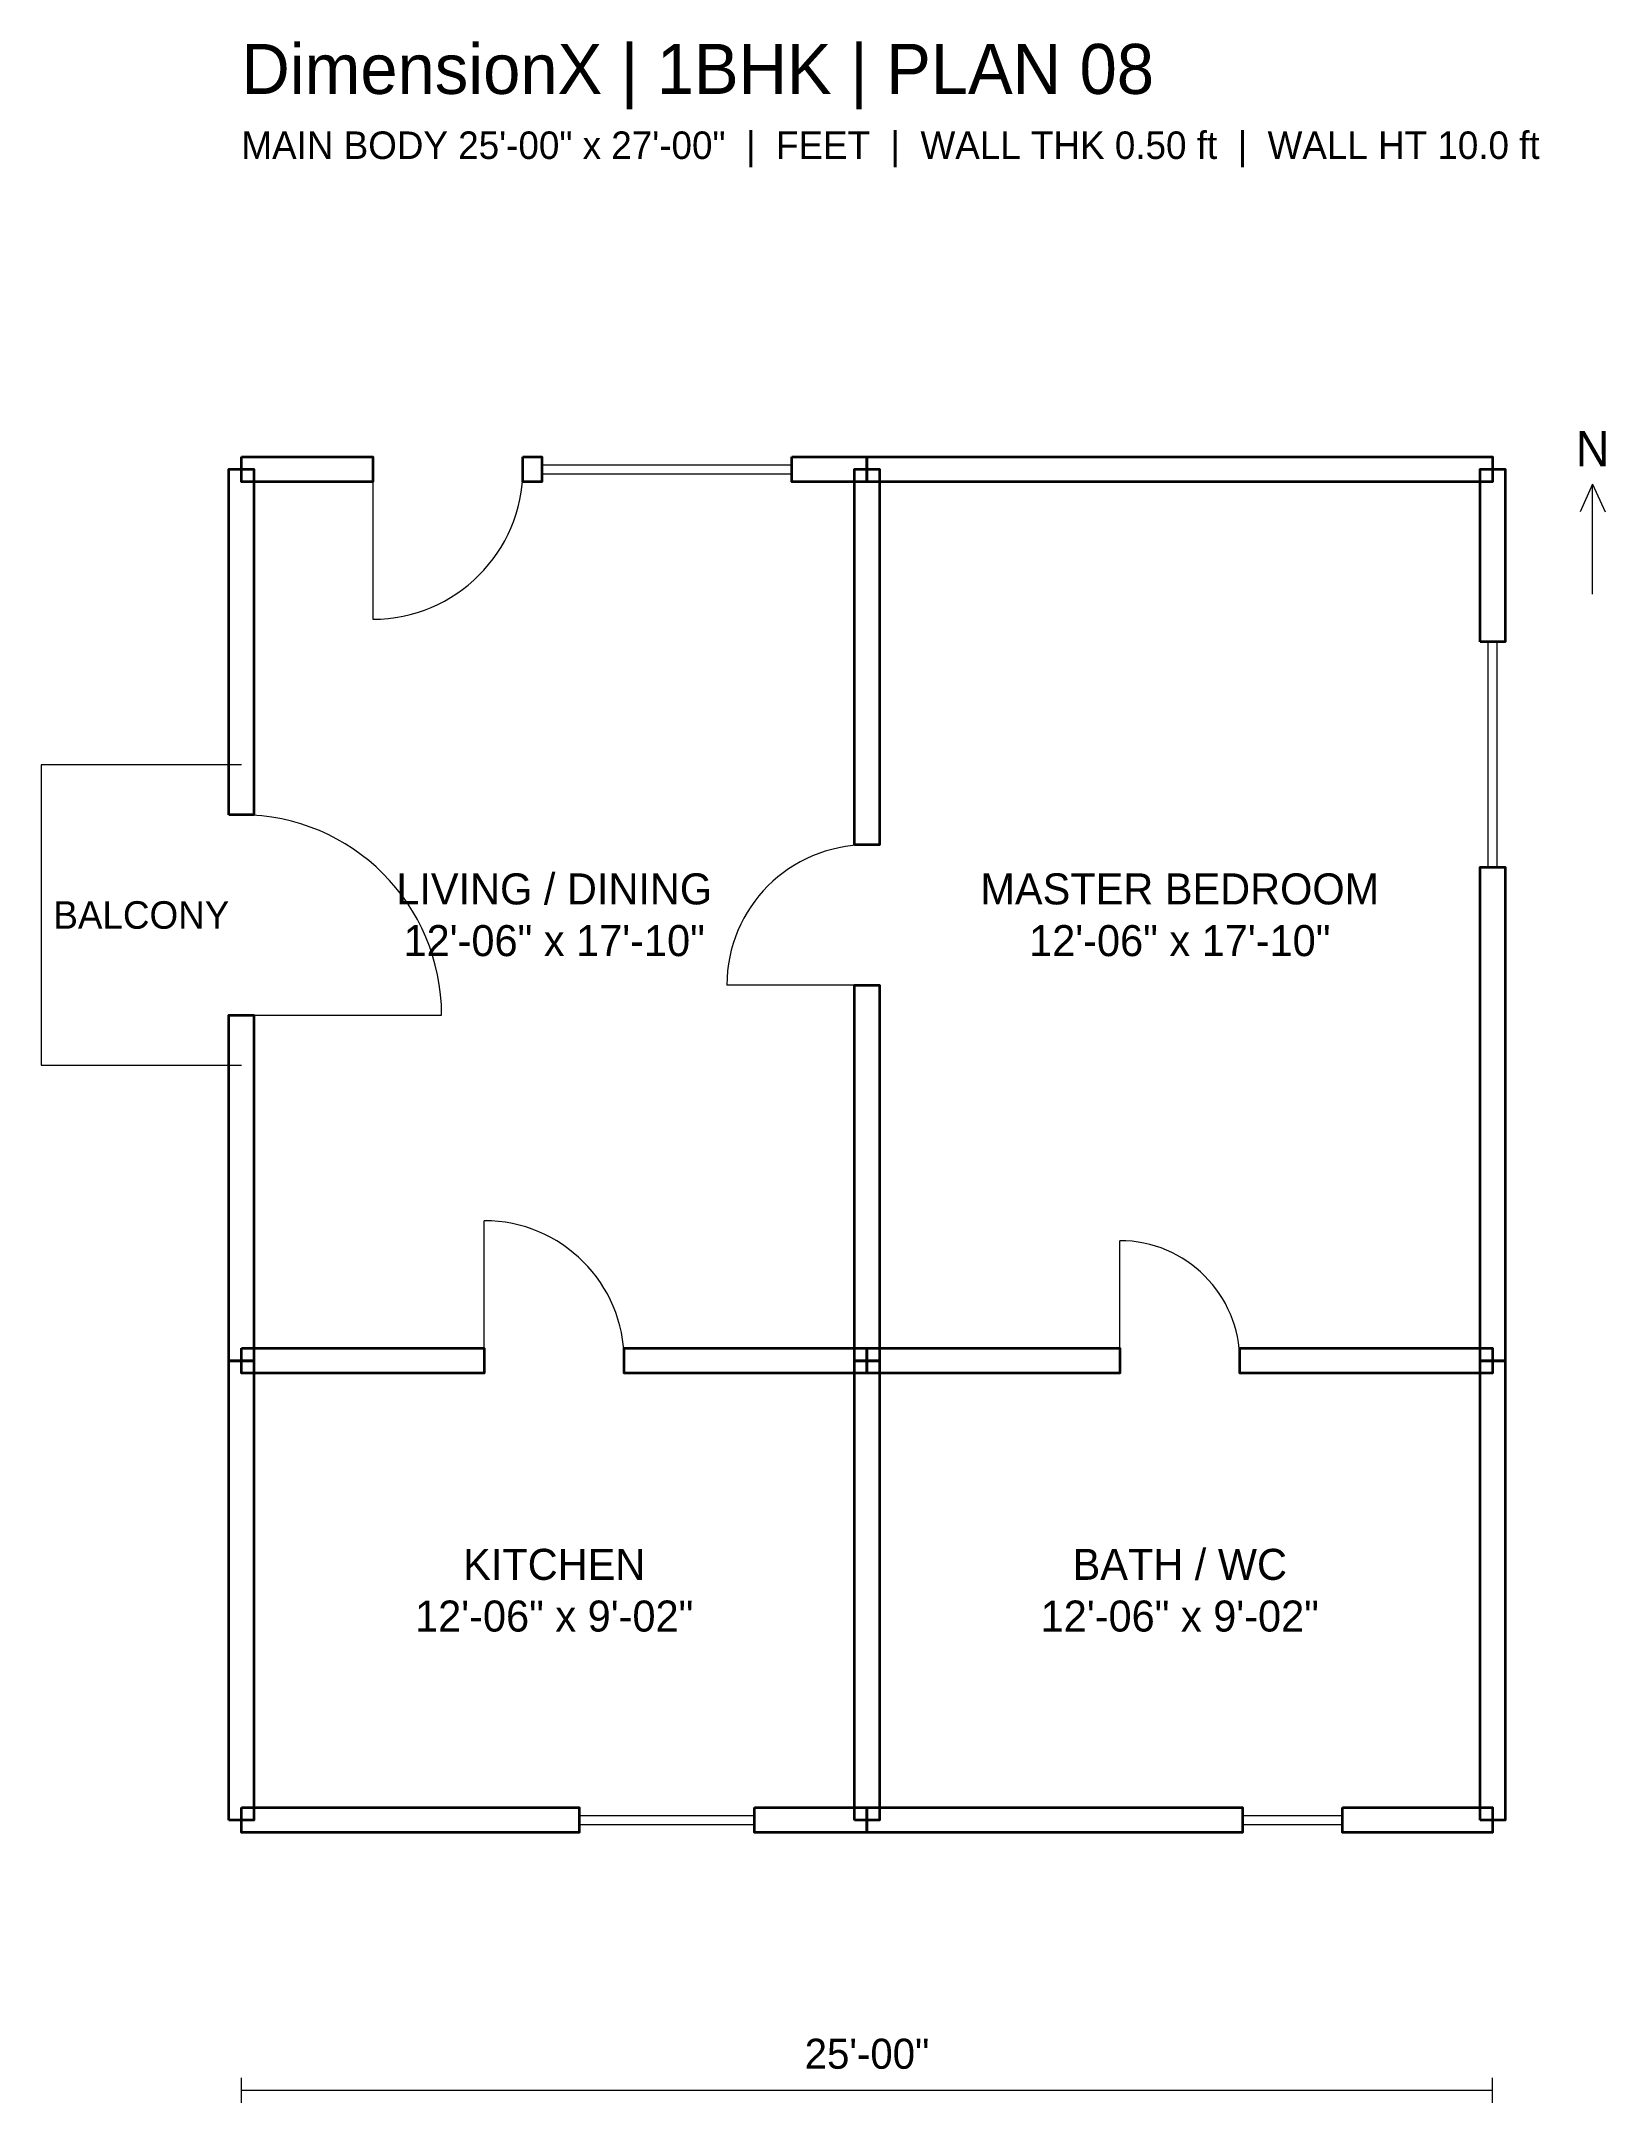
# Model space of a CAD drawing. Header units: feet. Extents: x -4 to 27.3, y -5.7 to 35.6.
import ezdxf
from ezdxf.enums import TextEntityAlignment as Align

# ---------------------------------------------------------------- set-up
doc = ezdxf.new("R2010")
doc.units = ezdxf.units.FT
doc.header["$MEASUREMENT"] = 0
for name, color, linetype, lineweight in [('DX_DIMENSION', 8, 'CONTINUOUS', 9), ('DX_DOOR_SYMBOL', 1, 'CONTINUOUS', 18), ('DX_RAILING', 3, 'CONTINUOUS', 13), ('DX_ROOM_LABEL', 7, 'CONTINUOUS', 13), ('DX_TITLE', 7, 'CONTINUOUS', 18), ('DX_WALL_FACE', 7, 'CONTINUOUS', 35), ('DX_WINDOW_SYMBOL', 4, 'CONTINUOUS', 18)]:
    doc.layers.add(name, color=color, linetype=linetype, lineweight=lineweight)

msp = doc.modelspace()

# ---------------------------------------------------------------- linework, layer by layer
at = {"layer": 'DX_DIMENSION'}
for p, q in [((27, 26.7), (26.75, 26.15)), ((27, 24.5), (27, 26.7)), ((27, 26.7), (27.25, 26.15)), ((0, -5.65), (0, -5.15)), ((25, -5.65), (25, -5.15)), ((0, -5.4), (25, -5.4))]:
    msp.add_line(p, q, dxfattribs=at)
at = {"layer": 'DX_DOOR_SYMBOL'}
for p, q in [((2.625, 27), (2.625, 24)), ((12.5, 16.69), (9.7, 16.69)), ((0, 16.09), (4, 16.09)), ((4.85, 9.18), (4.85, 11.98)), ((17.55, 9.18), (17.55, 11.58))]:
    msp.add_line(p, q, dxfattribs=at)
for centre, radius, start, end in [((2.625, 27), 3, 270, 360), ((0, 16.09), 4, 0, 90), ((12.5, 16.69), 2.8, 90, 180), ((4.85, 9.18), 2.8, 0, 90), ((17.55, 9.18), 2.4, 0, 90)]:
    msp.add_arc(centre, radius, start, end, dxfattribs=at)
at = {"layer": 'DX_RAILING'}
for p, q in [((0, 21.09), (-4, 21.09)), ((-4, 21.09), (-4, 15.09)), ((-4, 15.09), (0, 15.09))]:
    msp.add_line(p, q, dxfattribs=at)
at = {"layer": 'DX_WALL_FACE'}
for points in [[(0, 27.25), (2.625, 27.25), (2.625, 26.75), (0, 26.75)], [(5.625, 27.25), (6, 27.25), (6, 26.75), (5.625, 26.75)], [(11, 27.25), (12.5, 27.25), (12.5, 26.75), (11, 26.75)], [(12.5, 27.25), (25, 27.25), (25, 26.75), (12.5, 26.75)], [(-0.25, 20.09), (-0.25, 27), (0.25, 27), (0.25, 20.09)], [(12.25, 19.49), (12.25, 27), (12.75, 27), (12.75, 19.49)], [(24.75, 23.5476), (24.75, 27), (25.25, 27), (25.25, 23.5476)], [(24.75, 9.18), (24.75, 19.0476), (25.25, 19.0476), (25.25, 9.18)], [(12.25, 9.18), (12.25, 16.69), (12.75, 16.69), (12.75, 9.18)], [(-0.25, 9.18), (-0.25, 16.09), (0.25, 16.09), (0.25, 9.18)], [(-0.25, 0), (-0.25, 9.18), (0.25, 9.18), (0.25, 0)], [(0, 9.43), (4.85, 9.43), (4.85, 8.93), (0, 8.93)], [(7.65, 9.43), (12.5, 9.43), (12.5, 8.93), (7.65, 8.93)], [(12.25, 0), (12.25, 9.18), (12.75, 9.18), (12.75, 0)], [(12.5, 9.43), (17.55, 9.43), (17.55, 8.93), (12.5, 8.93)], [(19.95, 9.43), (25, 9.43), (25, 8.93), (19.95, 8.93)], [(24.75, 0), (24.75, 9.18), (25.25, 9.18), (25.25, 0)], [(0, 0.25), (6.75, 0.25), (6.75, -0.25), (0, -0.25)], [(10.25, 0.25), (12.5, 0.25), (12.5, -0.25), (10.25, -0.25)], [(12.5, 0.25), (20, 0.25), (20, -0.25), (12.5, -0.25)], [(22, 0.25), (25, 0.25), (25, -0.25), (22, -0.25)]]:
    msp.add_lwpolyline(points, close=True, dxfattribs=at)
at = {"layer": 'DX_WINDOW_SYMBOL'}
for p, q in [((6, 26.8), (6, 27.2)), ((11, 26.8), (11, 27.2)), ((6, 27.09), (11, 27.09)), ((6, 26.91), (11, 26.91)), ((25.2, 23.5476), (24.8, 23.5476)), ((24.91, 19.0476), (24.91, 23.5476)), ((25.09, 19.0476), (25.09, 23.5476)), ((25.2, 19.0476), (24.8, 19.0476)), ((6.75, -0.2), (6.75, 0.2)), ((6.75, 0.09), (10.25, 0.09)), ((10.25, -0.2), (10.25, 0.2)), ((20, -0.2), (20, 0.2)), ((20, 0.09), (22, 0.09)), ((22, -0.2), (22, 0.2)), ((6.75, -0.09), (10.25, -0.09)), ((20, -0.09), (22, -0.09))]:
    msp.add_line(p, q, dxfattribs=at)

# ---------------------------------------------------------------- texts
at = {"layer": 'DX_DIMENSION'}
msp.add_text('MAIN BODY 25\'-00" x 27\'-00"  |  FEET  |  WALL THK 0.50 ft  |  WALL HT 10.0 ft', height=0.55, dxfattribs=at).set_placement((0, 33.2))
for s, height, p in [('N', 0.7, (27, 26.85)), ('25\'-00"', 0.6, (12.5, -5.15))]:
    msp.add_text(s, height=height, dxfattribs=at).set_placement(p, align=Align.BOTTOM_CENTER)
at = {"layer": 'DX_ROOM_LABEL'}
msp.add_text('BALCONY', height=0.55, dxfattribs=at).set_placement((-2, 18.09), align=Align.MIDDLE_CENTER)
at = {"layer": 'DX_ROOM_LABEL', "char_height": 0.62, "width": 11, "attachment_point": 5}
for s, insert in [('LIVING / DINING\\P12\'-06" x 17\'-10"', (6.25, 18.09)), ('MASTER BEDROOM\\P12\'-06" x 17\'-10"', (18.75, 18.09)), ('KITCHEN\\P12\'-06" x 9\'-02"', (6.25, 4.59)), ('BATH / WC\\P12\'-06" x 9\'-02"', (18.75, 4.59))]:
    msp.add_mtext(s, dxfattribs=dict(at, insert=insert))
at = {"layer": 'DX_TITLE'}
msp.add_text('DimensionX | 1BHK | PLAN 08', height=1, dxfattribs=at).set_placement((0, 34.5))

doc.saveas('drawing.dxf')
